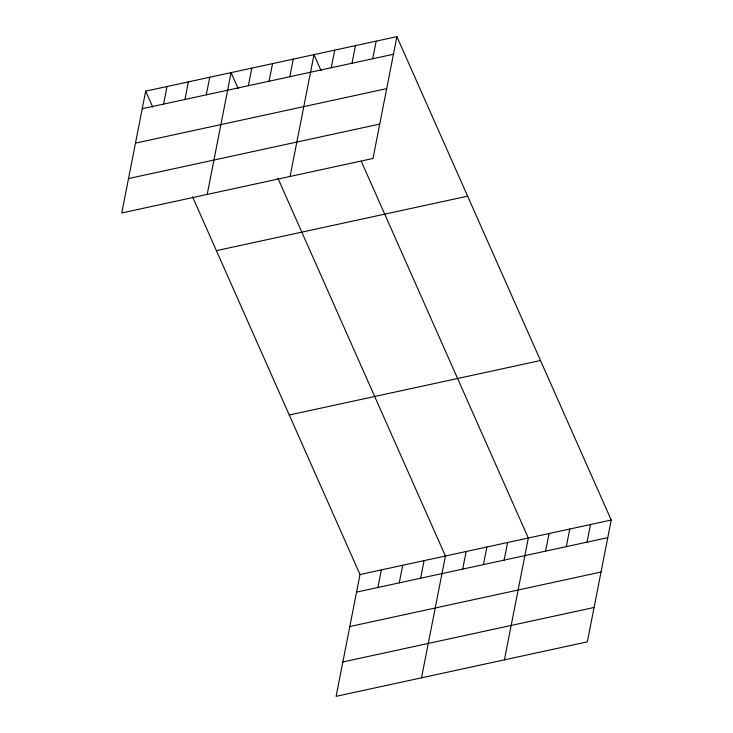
<?xml version="1.0" encoding="UTF-8"?>
<svg xmlns="http://www.w3.org/2000/svg" width="733" height="733" viewBox="0 0 733 733"><rect width="100%" height="100%" fill="white"/><g stroke="black" fill="none" stroke-linecap="round" stroke-linejoin="round"><path stroke-width="1.1" d="M145.675 91.139L121.77 212.955L372.996 158.465L396.892 36.65L145.675 91.139L152.748 107.091M163.578 104.104L167.023 86.503M184.927 99.468L188.381 81.876M206.285 94.841L209.739 77.24M207.192 194.428L231.087 72.613L238.161 88.565M248.359 85.715L251.813 68.114M269.084 81.216L272.539 63.624M289.81 76.727L293.264 59.126M290.094 176.451L313.99 54.627L321.063 70.579M331.261 67.729L334.715 50.137M351.987 63.24L355.441 45.638M372.712 58.741L376.166 41.149M192.532 196.82L360.004 574.535L336.108 696.35L587.325 641.861L611.23 520.045L396.892 36.65M377.907 587.5L381.362 569.898M399.265 582.863L402.719 565.271M420.614 578.236L424.068 560.635M421.521 677.823L445.426 556.008L277.944 178.293M462.697 569.11L466.151 551.509M483.423 564.612L486.877 547.02M504.148 560.122L507.603 542.521M504.423 659.847L528.328 538.022L361.287 161.306M545.599 551.124L549.054 533.532M566.325 546.635L569.779 529.034M587.051 542.136L590.505 524.544M142.22 108.731L393.438 54.251M135.477 143.127L386.694 88.638M128.522 178.559L379.74 124.079M216.4 250.659L467.627 196.169M289.278 415.006L540.496 360.526M360.004 574.535L611.23 520.045M356.559 592.127L607.776 537.646M349.806 626.523L601.023 572.033M342.852 661.954L594.069 607.474"/></g></svg>
